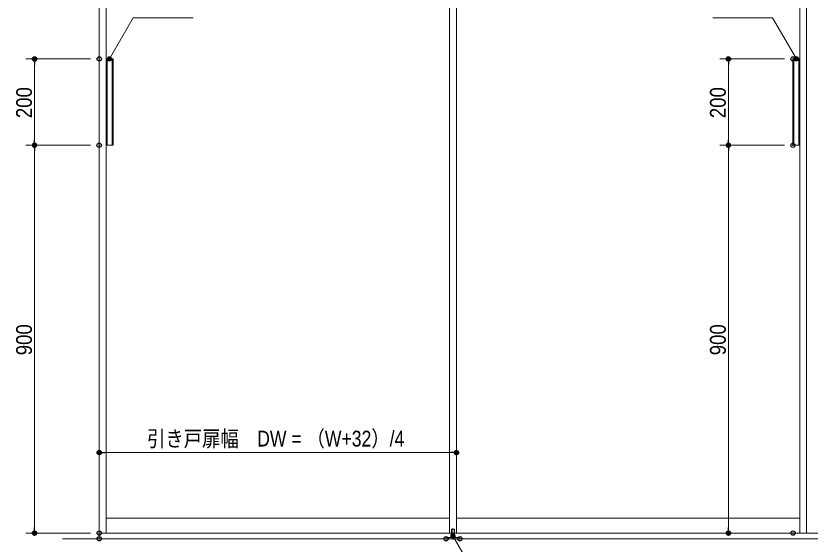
# Model space of a CAD drawing. Units: millimetres, scale not verified. Extents: x -6062 to 6062, y -3045 to 3045.
# Drawn here: x -4909 to -3068, y -2012 to -787 of the extents above; entities that cross this region are included whole.
import ezdxf
from ezdxf.enums import TextEntityAlignment as Align

# ---------------------------------------------------------------- set-up
doc = ezdxf.new("R2010")
doc.units = ezdxf.units.MM
doc.header["$LTSCALE"] = 20
doc.header["$PDMODE"] = 32
doc.header["$PDSIZE"] = 10
doc.linetypes.add('USER1', pattern=[2.91, 1.76, -0.4, 0.35, -0.4])
for name, color, linetype, lineweight in [('0-0_3一般', 7, 'Continuous', 15), ('0-1_2寸法-3', 7, 'Continuous', 15), ('0-2_2寸法-1', 7, 'Continuous', 15), ('0-3_0', 7, 'Continuous', 25)]:
    doc.layers.add(name, color=color, linetype=linetype, lineweight=lineweight)
doc.layers.add('0-4_Defpoints', color=7, linetype='Continuous')
doc.styles.add('ＭＳ Ｐゴシック', font='')
doc.styles.get('ＭＳ Ｐゴシック').set_extended_font_data('MS PGothic')

# ---------------------------------------------------------------- blocks, each defined once
blk = doc.blocks.new('_Dot')
at = {"layer": '0-3_0'}
blk.add_line((-10, 0), (-20, 0), dxfattribs=at)
for points in [[(0, 0), (-10, 0), (-9.92, 1.25)], [(0, 0), (-9.92, -1.25), (-10, 0)], [(0, 0), (-9.92, 1.25), (-9.69, 2.49)], [(0, 0), (-9.69, -2.49), (-9.92, -1.25)], [(0, 0), (-9.69, 2.49), (-9.3, 3.68)], [(0, 0), (-9.3, -3.68), (-9.69, -2.49)], [(0, 0), (-9.3, 3.68), (-8.76, 4.82)], [(0, 0), (-8.76, -4.82), (-9.3, -3.68)], [(0, 0), (-8.76, 4.82), (-8.09, 5.88)], [(0, 0), (-8.09, -5.88), (-8.76, -4.82)], [(0, 0), (-8.09, 5.88), (-7.29, 6.85)], [(0, 0), (-7.29, -6.85), (-8.09, -5.88)], [(0, 0), (-7.29, 6.85), (-6.37, 7.71)], [(0, 0), (-6.37, -7.71), (-7.29, -6.85)], [(0, 0), (-6.37, 7.71), (-5.36, 8.44)], [(0, 0), (-5.36, -8.44), (-6.37, -7.71)], [(0, 0), (-5.36, 8.44), (-4.26, 9.05)], [(0, 0), (-4.26, -9.05), (-5.36, -8.44)], [(0, 0), (-4.26, 9.05), (-3.09, 9.51)], [(0, 0), (-3.09, -9.51), (-4.26, -9.05)], [(0, 0), (-3.09, 9.51), (-1.87, 9.82)], [(0, 0), (-1.87, -9.82), (-3.09, -9.51)], [(0, 0), (-1.87, 9.82), (-0.63, 9.98)], [(0, 0), (-0.63, -9.98), (-1.87, -9.82)], [(0, 0), (-0.63, 9.98), (0.63, 9.98)], [(0, 0), (0.63, -9.98), (-0.63, -9.98)], [(0, 0), (0.63, 9.98), (1.87, 9.82)], [(0, 0), (1.87, 9.82), (3.09, 9.51)], [(0, 0), (3.09, 9.51), (4.26, 9.05)], [(0, 0), (4.26, 9.05), (5.36, 8.44)], [(0, 0), (5.36, 8.44), (6.37, 7.71)], [(0, 0), (6.37, 7.71), (7.29, 6.85)], [(0, 0), (7.29, 6.85), (8.09, 5.88)], [(0, 0), (8.09, 5.88), (8.76, 4.82)], [(0, 0), (8.76, 4.82), (9.3, 3.68)], [(0, 0), (9.3, 3.68), (9.69, 2.49)], [(0, 0), (9.69, 2.49), (9.92, 1.25)], [(0, 0), (9.92, 1.25), (10, 0)], [(0, 0), (1.87, -9.82), (0.63, -9.98)], [(0, 0), (3.09, -9.51), (1.87, -9.82)], [(0, 0), (4.26, -9.05), (3.09, -9.51)], [(0, 0), (5.36, -8.44), (4.26, -9.05)], [(0, 0), (6.37, -7.71), (5.36, -8.44)], [(0, 0), (7.29, -6.85), (6.37, -7.71)], [(0, 0), (8.09, -5.88), (7.29, -6.85)], [(0, 0), (8.76, -4.82), (8.09, -5.88)], [(0, 0), (9.3, -3.68), (8.76, -4.82)], [(0, 0), (9.69, -2.49), (9.3, -3.68)], [(0, 0), (9.92, -1.25), (9.69, -2.49)], [(0, 0), (10, 0), (9.92, -1.25)]]:
    blk.add_solid(points, dxfattribs=at)
blk = doc.blocks.new('グループ-19')
at = {"layer": '0-0_3一般'}
for p, q in [((-58560, 8000), (-58560, -40000)), ((-58560, -39740), (-58560, 7190)), ((-58240, -39740), (-58240, 7190)), ((-42320, 7190), (-42320, -39740)), ((-42000, 7190), (-42000, -39740)), ((-42000, -39740), (-42000, 7190)), ((-26080, 7190), (-26080, -39740)), ((-25760, -39740), (-25760, 7190)), ((-25760, 7190), (-25760, -39740)), ((-58240, -17740), (-57920, -17740)), ((-58240, -17740), (-58240, -21740)), ((-58200, -21740), (-58200, -17740)), ((-57960, -21740), (-57960, -17740)), ((-57920, -21740), (-57920, -17740)), ((-26398, -17740), (-26398, -21740)), ((-26398, -17740), (-26078, -17740)), ((-26358, -21740), (-26358, -17740)), ((-26118, -21740), (-26118, -17740)), ((-58240, -21740), (-57920, -21740)), ((-58240, -39040), (-42320, -39040)), ((-42000, -39040), (-26080, -39040)), ((-42000, -39740), (-58560, -39740)), ((-25760, -39740), (-42320, -39740)), ((-42235, -39560), (-42235, -39800)), ((-42095, -39550), (-42225, -39550)), ((-42085, -39800), (-42085, -39560)), ((-9200, -39740), (-25760, -39740)), ((-60256.5, -40000), (8903.5, -40000)), ((-42480, -39942), (-42060, -39942)), ((-42260, -39862), (-42200, -39862)), ((-42260, -39922), (-42260, -39862)), ((-42060, -39922), (-42260, -39922)), ((-42235, -39800), (-42085, -39800)), ((-42234, -39800), (-42234, -39862)), ((-42086, -39800), (-42234, -39800)), ((-42200, -39862), (-42120, -39862)), ((-42120, -39862), (-42060, -39862)), ((-42086, -39800), (-42086, -39862)), ((-42060, -39922), (-42060, -39862)), ((-42060, -39942), (-42060, -39922))]:
    blk.add_line(p, q, dxfattribs=at)
at = {"layer": '0-0_3一般', "linetype": 'USER1'}
blk.add_line((-42160, -40027.8), (-42160, -39520), dxfattribs=at)
at = {"layer": '0-0_3一般'}
for points in [[(-42320, -39740), (-42320, 7190), (-25760, 7190)], [(-26398, -21740), (-26078, -21740), (-26078, -17740)], [(-41840, -40000), (-42480, -40000), (-42480, -39942)], [(-42060, -39922), (-42260, -39922), (-42260, -39942)], [(-42060, -39942), (-41840, -39942), (-41840, -40000)]]:
    blk.add_lwpolyline(points, dxfattribs=at)
for centre, start, end in [((-42225, -39560), 90, 180), ((-42095, -39560), 0, 90)]:
    blk.add_arc(centre, 10, start, end, dxfattribs=at)

msp = doc.modelspace()

# ---------------------------------------------------------------- hatches: boundary and pattern name
at = {"layer": '0-1_2寸法-3'}
for points in [[(-4686.79, -887, 1), (-4696.81, -887, 1)], [(-3094.19, -887, 1), (-3104.21, -887, 1)], [(-3890.49, -1993.1, 1), (-3900.51, -1993.1, 1)]]:
    msp.add_hatch(color=256, dxfattribs=at).paths.add_polyline_path(points)

# ---------------------------------------------------------------- linework, layer by layer
for points in [[(-4691.8, -887), (-4636.56, -791.33), (-4498.04, -791.33)], [(-3099.2, -887), (-3154.44, -791.33), (-3292.96, -791.33)], [(-3895.5, -1993.1), (-3776.05, -2200), (-3460.03, -2200)]]:
    msp.add_lwpolyline(points, dxfattribs=at)
for centre in [(-4691.8, -887), (-3099.2, -887), (-3895.5, -1993.1)]:
    msp.add_circle(centre, 5.01, dxfattribs=at)
at = {"layer": '0-2_2寸法-1'}
for p, q in [((-4735.5, -887), (-4885.5, -887)), ((-4865.5, -1074.29), (-4865.5, -899.71)), ((-3127, -887), (-3277, -887)), ((-3257, -1074.29), (-3257, -899.71)), ((-4735.7, -1087), (-4885.5, -1087)), ((-4735.7, -1087), (-4885.5, -1087)), ((-4865.5, -1099.71), (-4865.5, -1974.29)), ((-3127.2, -1087), (-3277, -1087)), ((-3127.2, -1087), (-3277, -1087)), ((-3257, -1099.71), (-3257, -1974.29)), ((-4715.5, -1780), (-4715.3, -1780)), ((-3887.5, -1780), (-3887.3, -1780)), ((-4702.79, -1800), (-3900.21, -1800)), ((-4735.5, -1987), (-4885.5, -1987)), ((-3127, -1987), (-3277, -1987))]:
    msp.add_line(p, q, dxfattribs=at)
at = {"layer": '0-4_Defpoints'}
for p in [(-4865.5, -887), (-4715.5, -887), (-3257, -887), (-3107, -887), (-4715.7, -1087), (-3107.2, -1087), (-4715.5, -1800), (-3887.5, -1800), (-4865.5, -1987), (-4715.5, -1987), (-3257, -1987), (-3107, -1987), (-4715.5, -2000), (-3911.5, -2000), (-3879.5, -2000)]:
    msp.add_point(p, dxfattribs=at)

# ---------------------------------------------------------------- block references
at = {"layer": '0-0_3一般', "xscale": 0.05, "yscale": 0.05}
msp.add_blockref('グループ-19', (-1787.5, 0), dxfattribs=at)
at = {"layer": '0-2_2寸法-1', "xscale": 0.6356201, "yscale": 0.6356201}
for p, rotation in [((-4865.5, -887), 90), ((-3257, -887), 90), ((-4865.5, -1087), 270), ((-4865.5, -1087), 90), ((-3257, -1087), 270), ((-3257, -1087), 90), ((-4715.5, -1800), 180), ((-4865.5, -1987), 270), ((-3257, -1987), 270)]:
    msp.add_blockref('_Dot', p, dxfattribs=dict(at, rotation=rotation))
msp.add_blockref('_Dot', (-3887.5, -1800), dxfattribs=at)

# ---------------------------------------------------------------- texts
at = {"layer": '0-2_2寸法-1', "style": 'ＭＳ Ｐゴシック', "width": 0.9}
for s, p in [('200', (-4860.54, -1024.28)), ('200', (-3252.04, -1024.28)), ('900', (-4860.54, -1574.38)), ('900', (-3252.04, -1574.38))]:
    msp.add_text(s, height=36.66, rotation=90, dxfattribs=at).set_placement(p, align=Align.BOTTOM_LEFT)
at = {"layer": '0-2_2寸法-1', "style": 'ＭＳ Ｐゴシック', "width": 0.85}
msp.add_text('引き戸扉幅\u3000DW = （W+32）/4', height=36.69, dxfattribs=at).set_placement((-4604.68, -1797.07), align=Align.BOTTOM_LEFT)

doc.saveas('drawing.dxf')
